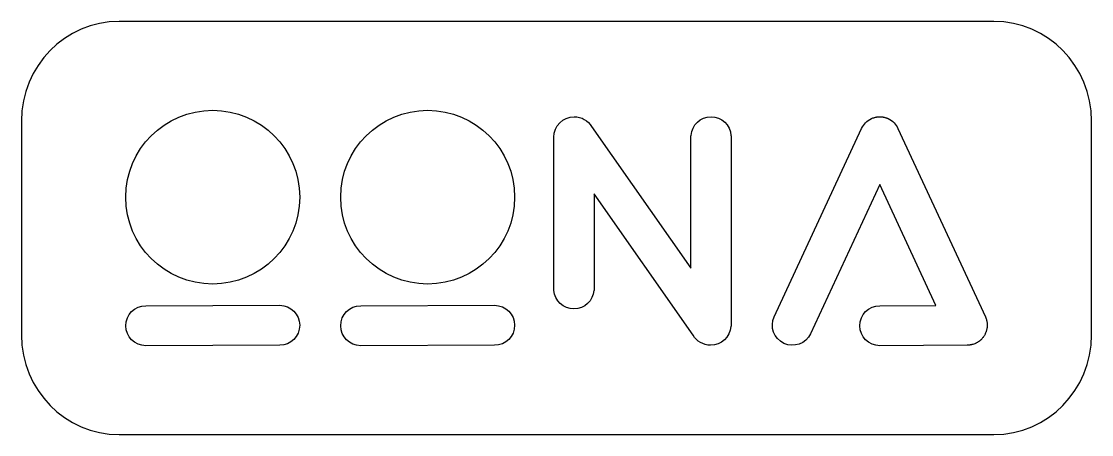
# Model space of a CAD drawing. Extents: x 2.1 to 33.2, y -13.5 to -1.5.
import ezdxf

# ---------------------------------------------------------------- set-up
doc = ezdxf.new("R2010")
doc.units = 0
doc.header["$MEASUREMENT"] = 0
doc.layers.add('LAYER_1', color=7, linetype='CONTINUOUS')

# ---------------------------------------------------------------- blocks, each defined once
blk = doc.blocks.new('BLOCK_3')
at = {"layer": 'LAYER_1', "color": 250}
for points, knots in [([(7.656, -4.081), (6.262, -4.081), (5.132, -5.211), (5.132, -6.605), (5.132, -7.999), (6.262, -9.129), (7.656, -9.129), (9.05, -9.129), (10.18, -7.999), (10.18, -6.605), (10.18, -5.211), (9.05, -4.081), (7.656, -4.081)], [0, 0, 0, 0, 1, 1, 1, 2, 2, 2, 3, 3, 3, 4, 4, 4, 4]), ([(13.893, -4.081), (12.499, -4.081), (11.369, -5.211), (11.369, -6.605), (11.369, -7.999), (12.499, -9.129), (13.893, -9.129), (15.287, -9.129), (16.417, -7.999), (16.417, -6.605), (16.417, -5.211), (15.287, -4.081), (13.893, -4.081)], [0, 0, 0, 0, 1, 1, 1, 2, 2, 2, 3, 3, 3, 4, 4, 4, 4]), ([(22.117, -4.269), (21.809, -4.269), (21.558, -4.509), (21.538, -4.812), (21.536, -4.817), (21.535, -4.822), (21.535, -4.827), (21.535, -4.827), (21.535, -8.665), (21.535, -8.665), (21.535, -8.665), (18.651, -4.553), (18.651, -4.553), (18.547, -4.383), (18.36, -4.269), (18.145, -4.269), (17.818, -4.269), (17.553, -4.535), (17.553, -4.862), (17.553, -4.862), (17.553, -9.312), (17.553, -9.312), (17.553, -9.312), (17.555, -9.312), (17.555, -9.312), (17.58, -9.612), (17.831, -9.849), (18.137, -9.849), (18.444, -9.849), (18.695, -9.612), (18.72, -9.312), (18.72, -9.312), (18.722, -9.312), (18.722, -9.312), (18.722, -9.312), (18.722, -6.509), (18.722, -6.509), (18.722, -6.509), (21.595, -10.615), (21.595, -10.615), (21.699, -10.788), (21.888, -10.904), (22.104, -10.904), (22.415, -10.904), (22.67, -10.665), (22.695, -10.361), (22.696, -10.355), (22.697, -10.35), (22.697, -10.345), (22.697, -10.345), (22.697, -9.849), (22.697, -9.849), (22.697, -9.849), (22.697, -4.827), (22.697, -4.827), (22.697, -4.823), (22.696, -4.818), (22.695, -4.813), (22.676, -4.51), (22.425, -4.269), (22.117, -4.269)], [0, 0, 0, 0, 1, 1, 1, 2, 2, 2, 3, 3, 3, 4, 4, 4, 5, 5, 5, 6, 6, 6, 7, 7, 7, 8, 8, 8, 9, 9, 9, 10, 10, 10, 11, 11, 11, 12, 12, 12, 13, 13, 13, 14, 14, 14, 15, 15, 15, 16, 16, 16, 17, 17, 17, 18, 18, 18, 19, 19, 19, 20, 20, 20, 20]), ([(30.132, -10.314), (30.131, -10.303), (30.131, -10.293), (30.13, -10.282), (30.129, -10.273), (30.129, -10.264), (30.128, -10.256), (30.127, -10.246), (30.125, -10.236), (30.123, -10.227), (30.122, -10.217), (30.12, -10.207), (30.118, -10.198), (30.116, -10.189), (30.114, -10.181), (30.112, -10.173), (30.109, -10.162), (30.106, -10.152), (30.102, -10.141), (30.1, -10.134), (30.097, -10.127), (30.094, -10.12), (30.09, -10.109), (30.086, -10.097), (30.081, -10.087), (30.08, -10.084), (30.079, -10.081), (30.078, -10.078), (30.078, -10.078), (30.078, -10.078), (30.078, -10.078), (30.078, -10.078), (27.542, -4.607), (27.542, -4.607), (27.486, -4.486), (27.39, -4.384), (27.261, -4.324), (27.246, -4.317), (27.231, -4.311), (27.216, -4.306), (27.215, -4.305), (27.214, -4.305), (27.213, -4.304), (27.198, -4.299), (27.183, -4.294), (27.168, -4.29), (27.164, -4.289), (27.161, -4.288), (27.158, -4.288), (27.144, -4.284), (27.131, -4.281), (27.117, -4.279), (27.112, -4.278), (27.107, -4.277), (27.102, -4.276), (27.09, -4.274), (27.078, -4.273), (27.066, -4.272), (27.059, -4.272), (27.051, -4.271), (27.044, -4.27), (27.034, -4.27), (27.025, -4.27), (27.015, -4.27), (27.005, -4.27), (26.995, -4.27), (26.986, -4.27), (26.978, -4.271), (26.971, -4.272), (26.964, -4.272), (26.952, -4.273), (26.94, -4.274), (26.928, -4.276), (26.923, -4.277), (26.918, -4.278), (26.913, -4.279), (26.899, -4.281), (26.885, -4.284), (26.872, -4.288), (26.868, -4.288), (26.865, -4.289), (26.862, -4.29), (26.847, -4.294), (26.832, -4.299), (26.817, -4.304), (26.816, -4.305), (26.815, -4.305), (26.814, -4.305), (26.799, -4.311), (26.784, -4.317), (26.769, -4.324), (26.64, -4.384), (26.543, -4.486), (26.488, -4.607), (26.488, -4.607), (23.952, -10.078), (23.952, -10.078), (23.952, -10.078), (23.952, -10.078), (23.952, -10.078), (23.817, -10.369), (23.942, -10.714), (24.233, -10.85), (24.523, -10.985), (24.869, -10.86), (25.004, -10.569), (25.004, -10.569), (25.005, -10.569), (25.005, -10.569), (25.005, -10.569), (27.015, -6.232), (27.015, -6.232), (27.015, -6.232), (28.644, -9.748), (28.644, -9.748), (28.644, -9.748), (27.014, -9.757), (27.014, -9.757), (27.014, -9.757), (27.014, -9.758), (27.014, -9.758), (26.694, -9.758), (26.434, -10.017), (26.434, -10.338), (26.434, -10.659), (26.694, -10.919), (27.014, -10.919), (27.014, -10.919), (27.014, -10.919), (27.014, -10.919), (27.014, -10.919), (29.552, -10.905), (29.552, -10.905), (29.552, -10.905), (29.552, -10.905), (29.552, -10.905), (29.556, -10.905), (29.561, -10.904), (29.566, -10.904), (29.572, -10.904), (29.579, -10.903), (29.585, -10.903), (29.598, -10.902), (29.612, -10.901), (29.625, -10.9), (29.629, -10.899), (29.634, -10.898), (29.638, -10.897), (29.654, -10.895), (29.669, -10.892), (29.683, -10.889), (29.686, -10.888), (29.688, -10.888), (29.691, -10.887), (29.708, -10.883), (29.724, -10.878), (29.741, -10.873), (29.742, -10.872), (29.743, -10.872), (29.744, -10.871), (29.761, -10.865), (29.779, -10.858), (29.796, -10.85), (29.796, -10.85), (29.796, -10.85), (29.797, -10.85), (29.797, -10.85), (29.798, -10.849), (29.799, -10.849), (29.815, -10.841), (29.831, -10.833), (29.846, -10.824), (29.849, -10.822), (29.851, -10.821), (29.853, -10.819), (29.867, -10.811), (29.88, -10.802), (29.893, -10.793), (29.896, -10.791), (29.9, -10.788), (29.904, -10.785), (29.915, -10.777), (29.925, -10.768), (29.936, -10.759), (29.94, -10.755), (29.944, -10.751), (29.948, -10.747), (29.958, -10.738), (29.967, -10.729), (29.976, -10.72), (29.98, -10.715), (29.984, -10.711), (29.988, -10.707), (29.996, -10.697), (30.004, -10.687), (30.012, -10.676), (30.016, -10.672), (30.019, -10.668), (30.022, -10.663), (30.03, -10.652), (30.038, -10.641), (30.045, -10.629), (30.047, -10.625), (30.05, -10.621), (30.052, -10.618), (30.059, -10.605), (30.066, -10.592), (30.073, -10.579), (30.074, -10.576), (30.076, -10.572), (30.077, -10.569), (30.084, -10.555), (30.089, -10.542), (30.095, -10.528), (30.096, -10.524), (30.097, -10.521), (30.099, -10.517), (30.103, -10.504), (30.108, -10.49), (30.111, -10.476), (30.113, -10.471), (30.114, -10.466), (30.115, -10.461), (30.118, -10.449), (30.121, -10.436), (30.123, -10.424), (30.124, -10.417), (30.125, -10.41), (30.126, -10.402), (30.128, -10.392), (30.129, -10.381), (30.13, -10.37), (30.131, -10.36), (30.131, -10.351), (30.131, -10.341), (30.131, -10.336), (30.132, -10.33), (30.132, -10.324), (30.132, -10.321), (30.132, -10.317), (30.132, -10.314)], [0, 0, 0, 0, 1, 1, 1, 2, 2, 2, 3, 3, 3, 4, 4, 4, 5, 5, 5, 6, 6, 6, 7, 7, 7, 8, 8, 8, 9, 9, 9, 10, 10, 10, 11, 11, 11, 12, 12, 12, 13, 13, 13, 14, 14, 14, 15, 15, 15, 16, 16, 16, 17, 17, 17, 18, 18, 18, 19, 19, 19, 20, 20, 20, 21, 21, 21, 22, 22, 22, 23, 23, 23, 24, 24, 24, 25, 25, 25, 26, 26, 26, 27, 27, 27, 28, 28, 28, 29, 29, 29, 30, 30, 30, 31, 31, 31, 32, 32, 32, 33, 33, 33, 34, 34, 34, 35, 35, 35, 36, 36, 36, 37, 37, 37, 38, 38, 38, 39, 39, 39, 40, 40, 40, 41, 41, 41, 42, 42, 42, 43, 43, 43, 44, 44, 44, 45, 45, 45, 46, 46, 46, 47, 47, 47, 48, 48, 48, 49, 49, 49, 50, 50, 50, 51, 51, 51, 52, 52, 52, 53, 53, 53, 54, 54, 54, 55, 55, 55, 56, 56, 56, 57, 57, 57, 58, 58, 58, 59, 59, 59, 60, 60, 60, 61, 61, 61, 62, 62, 62, 63, 63, 63, 64, 64, 64, 65, 65, 65, 66, 66, 66, 67, 67, 67, 68, 68, 68, 69, 69, 69, 70, 70, 70, 71, 71, 71, 72, 72, 72, 73, 73, 73, 74, 74, 74, 75, 75, 75, 76, 76, 76, 77, 77, 77, 78, 78, 78, 79, 79, 79, 80, 80, 80, 80]), ([(9.6, -9.744), (9.6, -9.744), (9.6, -9.743), (9.6, -9.743), (9.6, -9.743), (5.713, -9.757), (5.713, -9.757), (5.713, -9.757), (5.713, -9.758), (5.713, -9.758), (5.392, -9.758), (5.132, -10.017), (5.132, -10.338), (5.132, -10.659), (5.392, -10.919), (5.713, -10.919), (5.713, -10.919), (5.713, -10.919), (5.713, -10.919), (5.713, -10.919), (9.6, -10.905), (9.6, -10.905), (9.6, -10.905), (9.6, -10.905), (9.6, -10.905), (9.92, -10.905), (10.18, -10.645), (10.18, -10.324), (10.18, -10.004), (9.92, -9.744), (9.6, -9.744)], [0, 0, 0, 0, 1, 1, 1, 2, 2, 2, 3, 3, 3, 4, 4, 4, 5, 5, 5, 6, 6, 6, 7, 7, 7, 8, 8, 8, 9, 9, 9, 10, 10, 10, 10]), ([(15.836, -9.744), (15.836, -9.744), (15.836, -9.743), (15.836, -9.743), (15.836, -9.743), (11.949, -9.757), (11.949, -9.757), (11.949, -9.757), (11.949, -9.758), (11.949, -9.758), (11.629, -9.758), (11.369, -10.017), (11.369, -10.338), (11.369, -10.659), (11.629, -10.919), (11.949, -10.919), (11.949, -10.919), (11.949, -10.919), (11.949, -10.919), (11.949, -10.919), (15.836, -10.905), (15.836, -10.905), (15.836, -10.905), (15.836, -10.905), (15.836, -10.905), (16.157, -10.905), (16.417, -10.645), (16.417, -10.324), (16.417, -10.004), (16.157, -9.744), (15.836, -9.744)], [0, 0, 0, 0, 1, 1, 1, 2, 2, 2, 3, 3, 3, 4, 4, 4, 5, 5, 5, 6, 6, 6, 7, 7, 7, 8, 8, 8, 9, 9, 9, 10, 10, 10, 10])]:
    blk.add_open_spline(points, degree=3, knots=knots, dxfattribs=at)
blk = doc.blocks.new('BLOCK_2')
at = {"layer": 'LAYER_1', "color": 250}
blk.add_open_spline([(33.161, -10.605), (33.161, -12.204), (31.891, -13.5), (30.323, -13.5), (30.323, -13.5), (4.941, -13.5), (4.941, -13.5), (3.374, -13.5), (2.103, -12.204), (2.103, -10.605), (2.103, -10.605), (2.103, -4.395), (2.103, -4.395), (2.103, -2.796), (3.374, -1.5), (4.941, -1.5), (4.941, -1.5), (30.323, -1.5), (30.323, -1.5), (31.891, -1.5), (33.161, -2.796), (33.161, -4.395), (33.161, -4.395), (33.161, -10.605), (33.161, -10.605)], degree=3, knots=[0, 0, 0, 0, 1, 1, 1, 2, 2, 2, 3, 3, 3, 4, 4, 4, 5, 5, 5, 6, 6, 6, 7, 7, 7, 8, 8, 8, 8], dxfattribs=at)
at = {"layer": 'LAYER_1'}
blk.add_blockref('BLOCK_3', (0, 0), dxfattribs=at)

msp = doc.modelspace()

# ---------------------------------------------------------------- block references
at = {"layer": 'LAYER_1'}
msp.add_blockref('BLOCK_2', (0, 0), dxfattribs=at)

doc.saveas('drawing.dxf')
